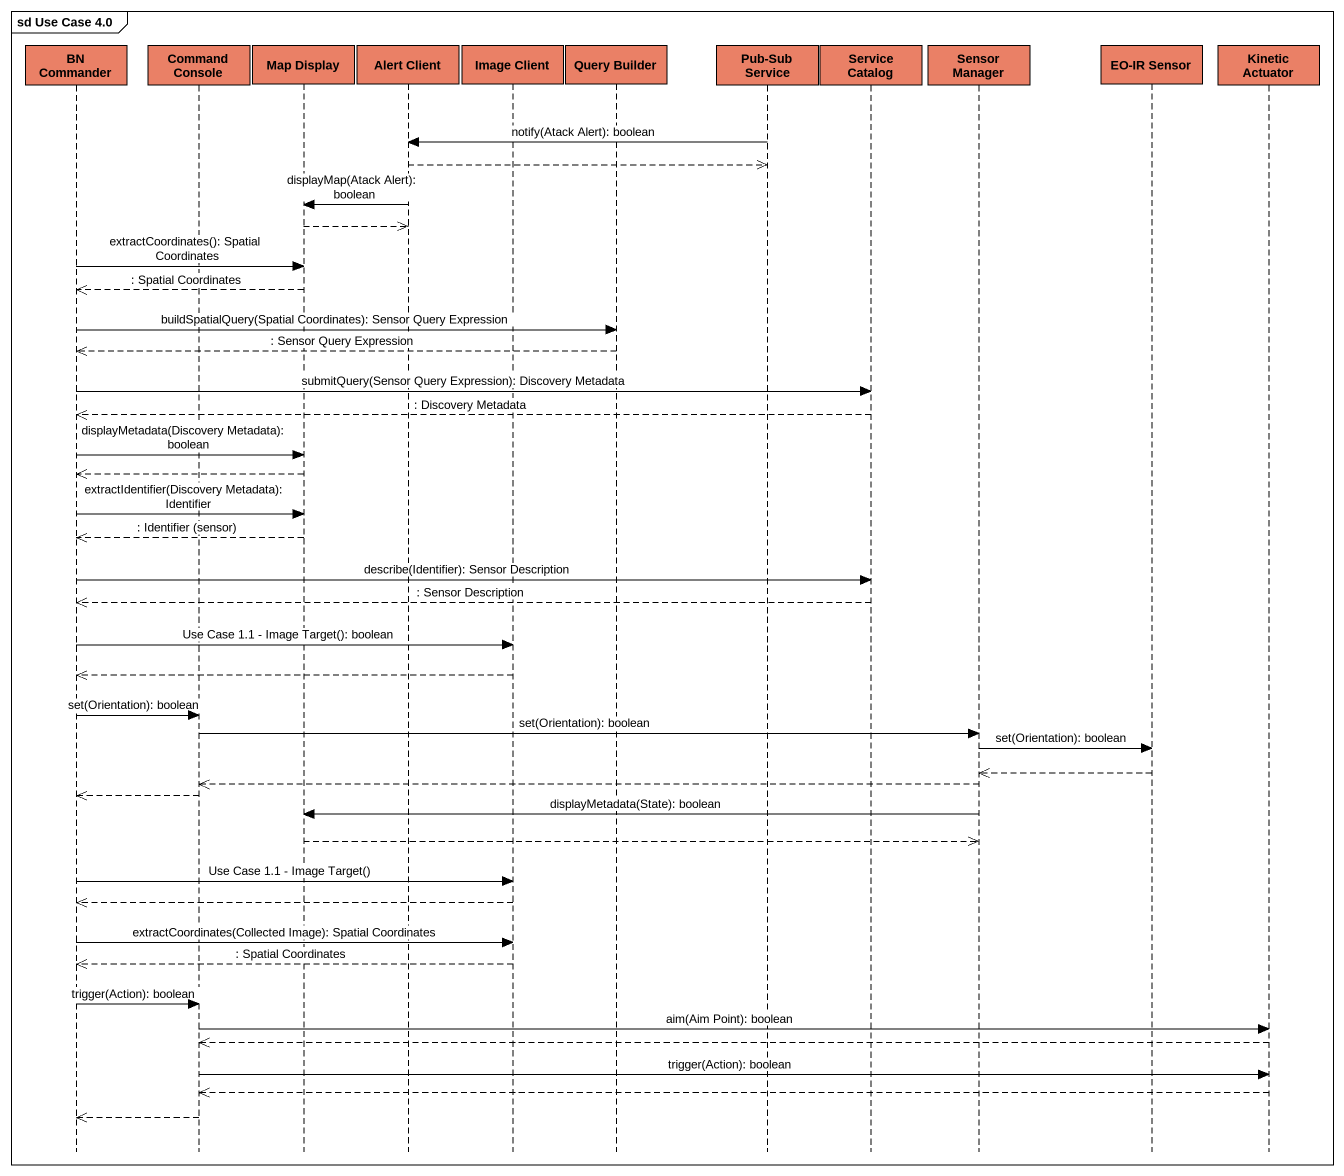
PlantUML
@startuml
mainframe sd Use Case 4.0
hide footbox
participant "BN Commander" as BN_Commander #EA8066
participant "Command Console" as Command_Console #EA8066
participant "Map Display" as Map_Display #EA8066
participant "Alert Client" as Alert_Client #EA8066
participant "Image Client" as Image_Client #EA8066
participant "Query Builder" as Query_Builder #EA8066
participant "Pub-Sub Service" as Pub_Sub_Service #EA8066
participant "Service Catalog" as Service_Catalog #EA8066
participant "Sensor Manager" as Sensor_Manager #EA8066
participant "EO-IR Sensor" as EO_IR_Sensor #EA8066
participant "Kinetic Actuator" as Kinetic_Actuator #EA8066

Pub_Sub_Service -> Alert_Client : notify(Atack Alert): boolean
Alert_Client -->> Pub_Sub_Service
Alert_Client -> Map_Display : displayMap(Atack Alert): boolean
Map_Display -->> Alert_Client
BN_Commander -> Map_Display : extractCoordinates(): Spatial Coordinates
Map_Display -->> BN_Commander : : Spatial Coordinates
BN_Commander -> Query_Builder : buildSpatialQuery(Spatial Coordinates): Sensor Query Expression
Query_Builder -->> BN_Commander : : Sensor Query Expression
BN_Commander -> Service_Catalog : submitQuery(Sensor Query Expression): Discovery Metadata
Service_Catalog -->> BN_Commander : : Discovery Metadata
BN_Commander -> Map_Display : displayMetadata(Discovery Metadata): boolean
Map_Display -->> BN_Commander
BN_Commander -> Map_Display : extractIdentifier(Discovery Metadata): Identifier
Map_Display -->> BN_Commander : : Identifier (sensor)
BN_Commander -> Service_Catalog : describe(Identifier): Sensor Description
Service_Catalog -->> BN_Commander : : Sensor Description
BN_Commander -> Image_Client : Use Case 1.1 - Image Target(): boolean
Image_Client -->> BN_Commander
BN_Commander -> Command_Console : set(Orientation): boolean
Command_Console -> Sensor_Manager : set(Orientation): boolean
Sensor_Manager -> EO_IR_Sensor : set(Orientation): boolean
EO_IR_Sensor -->> Sensor_Manager
Sensor_Manager -->> Command_Console
Command_Console -->> BN_Commander
Sensor_Manager -> Map_Display : displayMetadata(State): boolean
Map_Display -->> Sensor_Manager
BN_Commander -> Image_Client : Use Case 1.1 - Image Target()
Image_Client -->> BN_Commander
BN_Commander -> Image_Client : extractCoordinates(Collected Image): Spatial Coordinates
Image_Client -->> BN_Commander : : Spatial Coordinates
BN_Commander -> Command_Console : trigger(Action): boolean
Command_Console -> Kinetic_Actuator : aim(Aim Point): boolean
Kinetic_Actuator -->> Command_Console
Command_Console -> Kinetic_Actuator : trigger(Action): boolean
Kinetic_Actuator -->> Command_Console
Command_Console -->> BN_Commander
@enduml
